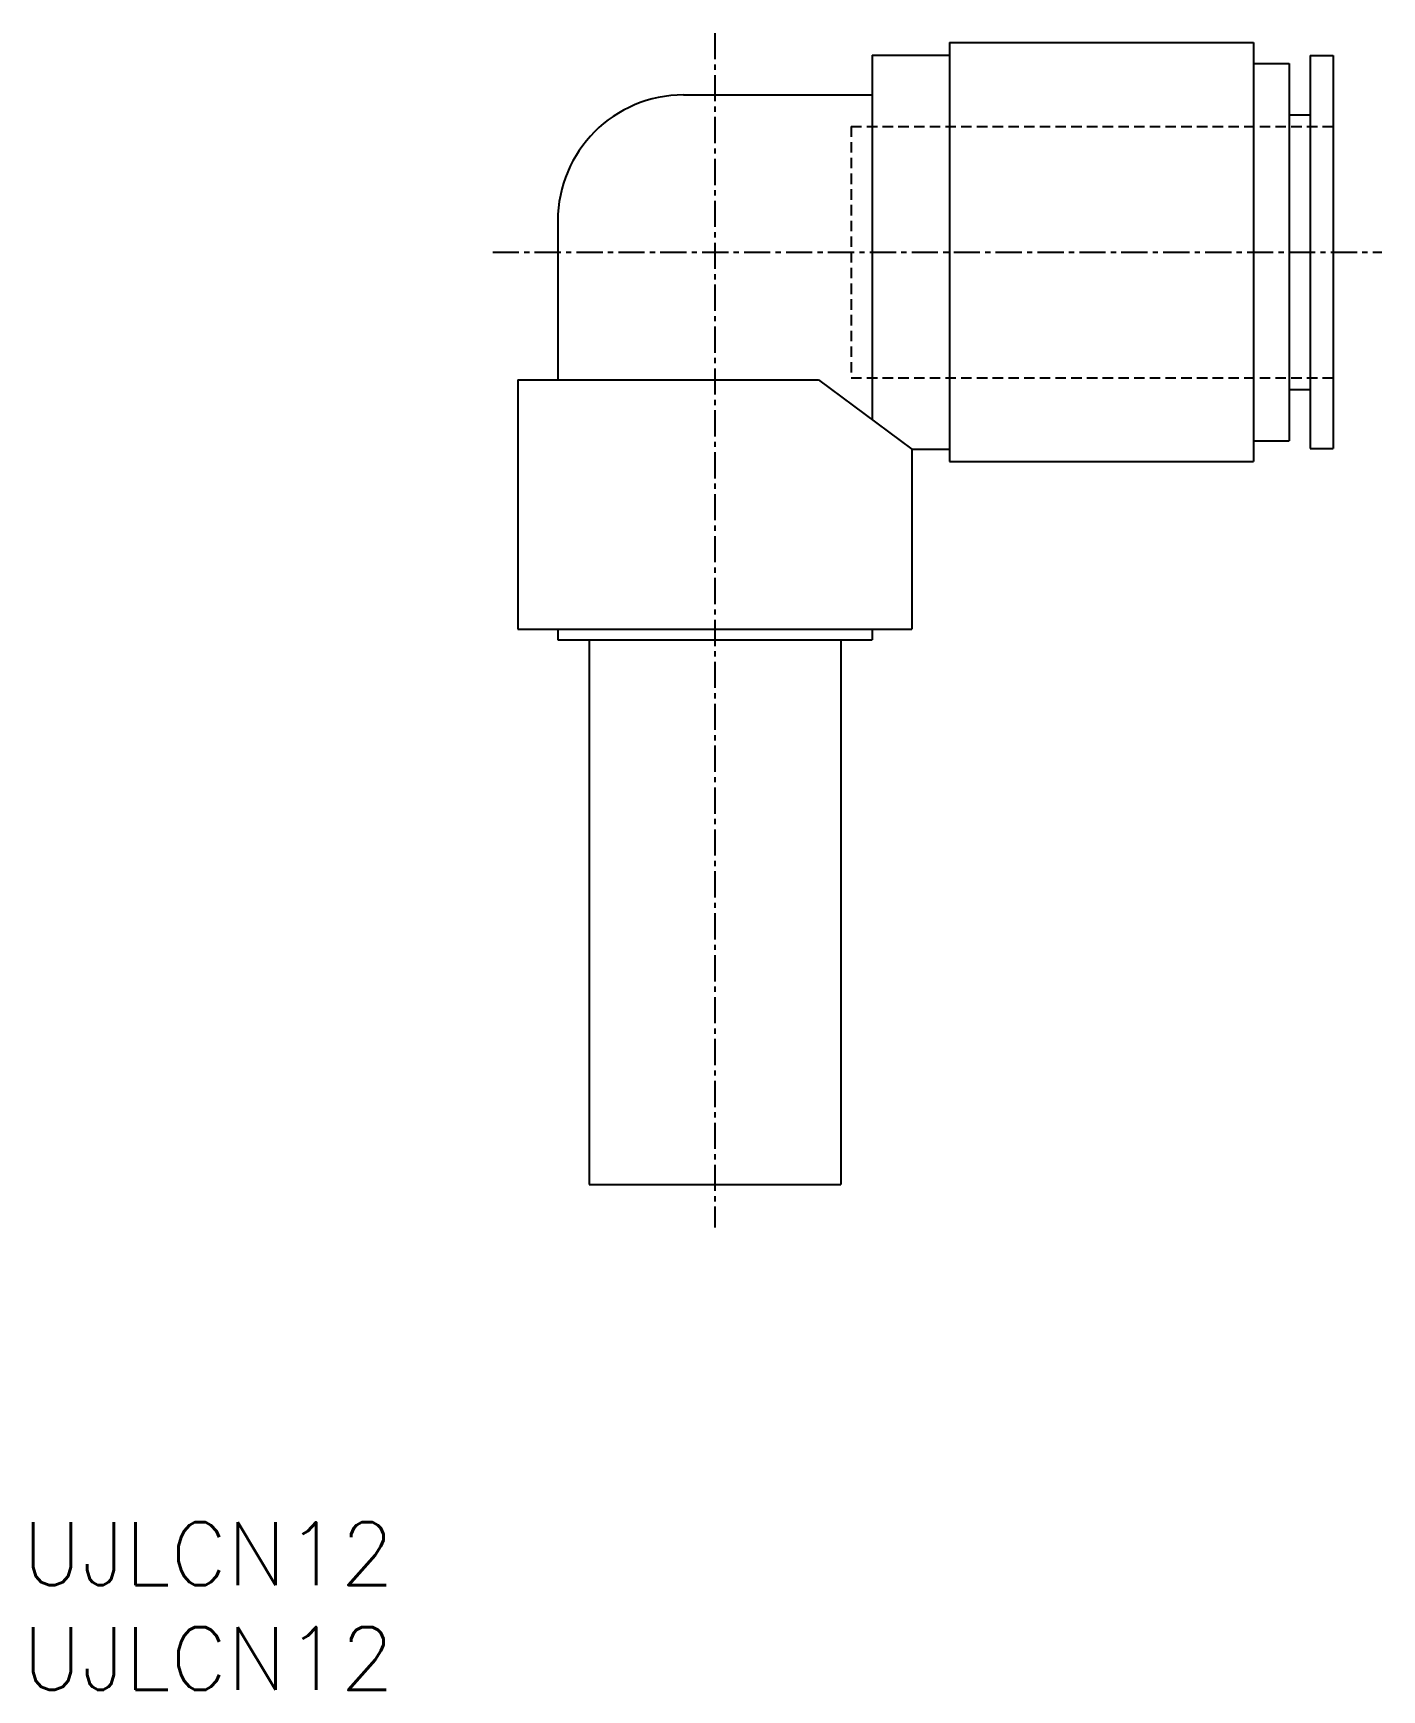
# Model space of a CAD drawing. Extents: x 0.5 to 64.9, y 0 to 79.1.
import ezdxf

# ---------------------------------------------------------------- set-up
doc = ezdxf.new("R2010")
doc.units = 0
doc.linetypes.add('CENTER', pattern=[2, 1.25, -0.25, 0.25, -0.25])
doc.linetypes.add('DASHED', pattern=[0.75, 0.5, -0.25])
doc.layers.get('0').update_dxf_attribs({"linetype": 'CONTINUOUS'})
doc.layers.add('CENTER', color=1, linetype='CENTER')
doc.styles.get("Standard").update_dxf_attribs({"font": 'txt.shx'})

# ---------------------------------------------------------------- blocks, each defined once
blk = doc.blocks.new('*U5')
at = {"color": 7, "linetype": 'CONTINUOUS'}
blk.add_text('UJLCN12', height=3, dxfattribs=at).set_placement((0, 5))
blk = doc.blocks.new('*U6')
at = {"color": 7, "linetype": 'CONTINUOUS'}
blk.add_text('UJLCN12', height=3, dxfattribs=at).set_placement((0, 0))

msp = doc.modelspace()

# ---------------------------------------------------------------- linework, layer by layer
at = {"color": 7, "linetype": 'CONTINUOUS'}
for p, q in [((44.252, 78.612), (58.752, 78.612)), ((44.252, 78.612), (44.252, 58.612)), ((58.752, 78.612), (58.752, 58.612)), ((40.552, 78.012), (44.252, 78.012)), ((40.552, 78.012), (40.552, 60.616)), ((58.752, 77.612), (60.452, 77.612)), ((60.452, 77.612), (60.452, 59.612)), ((61.452, 77.987), (61.452, 59.237)), ((61.452, 77.987), (62.552, 77.987)), ((62.552, 77.987), (62.552, 59.237)), ((31.552, 76.112), (40.552, 76.112)), ((60.452, 75.162), (61.452, 75.162)), ((25.552, 70.112), (25.552, 62.512)), ((23.652, 62.512), (23.652, 50.612)), ((23.652, 62.512), (37.988, 62.512)), ((37.988, 62.512), (42.452, 59.212)), ((60.452, 62.062), (61.452, 62.062)), ((58.752, 59.612), (60.452, 59.612)), ((42.452, 59.212), (44.252, 59.212)), ((42.452, 59.212), (42.452, 50.612)), ((44.252, 58.612), (58.752, 58.612)), ((61.452, 59.237), (62.552, 59.237)), ((23.652, 50.612), (42.452, 50.612)), ((25.552, 50.612), (25.552, 50.112)), ((40.552, 50.612), (40.552, 50.112)), ((25.552, 50.112), (40.552, 50.112)), ((27.052, 50.112), (27.052, 24.112)), ((39.052, 50.112), (39.052, 24.112)), ((27.052, 24.112), (39.052, 24.112))]:
    msp.add_line(p, q, dxfattribs=at)
at = {"color": 3, "linetype": 'DASHED'}
for p, q in [((39.552, 74.612), (62.552, 74.612)), ((39.552, 74.612), (39.552, 62.612)), ((39.552, 62.612), (62.552, 62.612))]:
    msp.add_line(p, q, dxfattribs=at)
at = {"color": 7, "linetype": 'CONTINUOUS'}
msp.add_arc((31.552, 70.112), 6, 89.99998, 179.99996, dxfattribs=at)
at = {"layer": 'CENTER', "color": 1, "linetype": 'CENTER'}
for p, q in [((33.052, 79.062), (33.052, 22.062)), ((22.444, 68.612), (64.877, 68.612))]:
    msp.add_line(p, q, dxfattribs=at)

# ---------------------------------------------------------------- block references
at = {"color": 7, "linetype": 'CONTINUOUS'}
for name in ['*U5', '*U6']:
    msp.add_blockref(name, (0, 0), dxfattribs=at)

doc.saveas('drawing.dxf')
